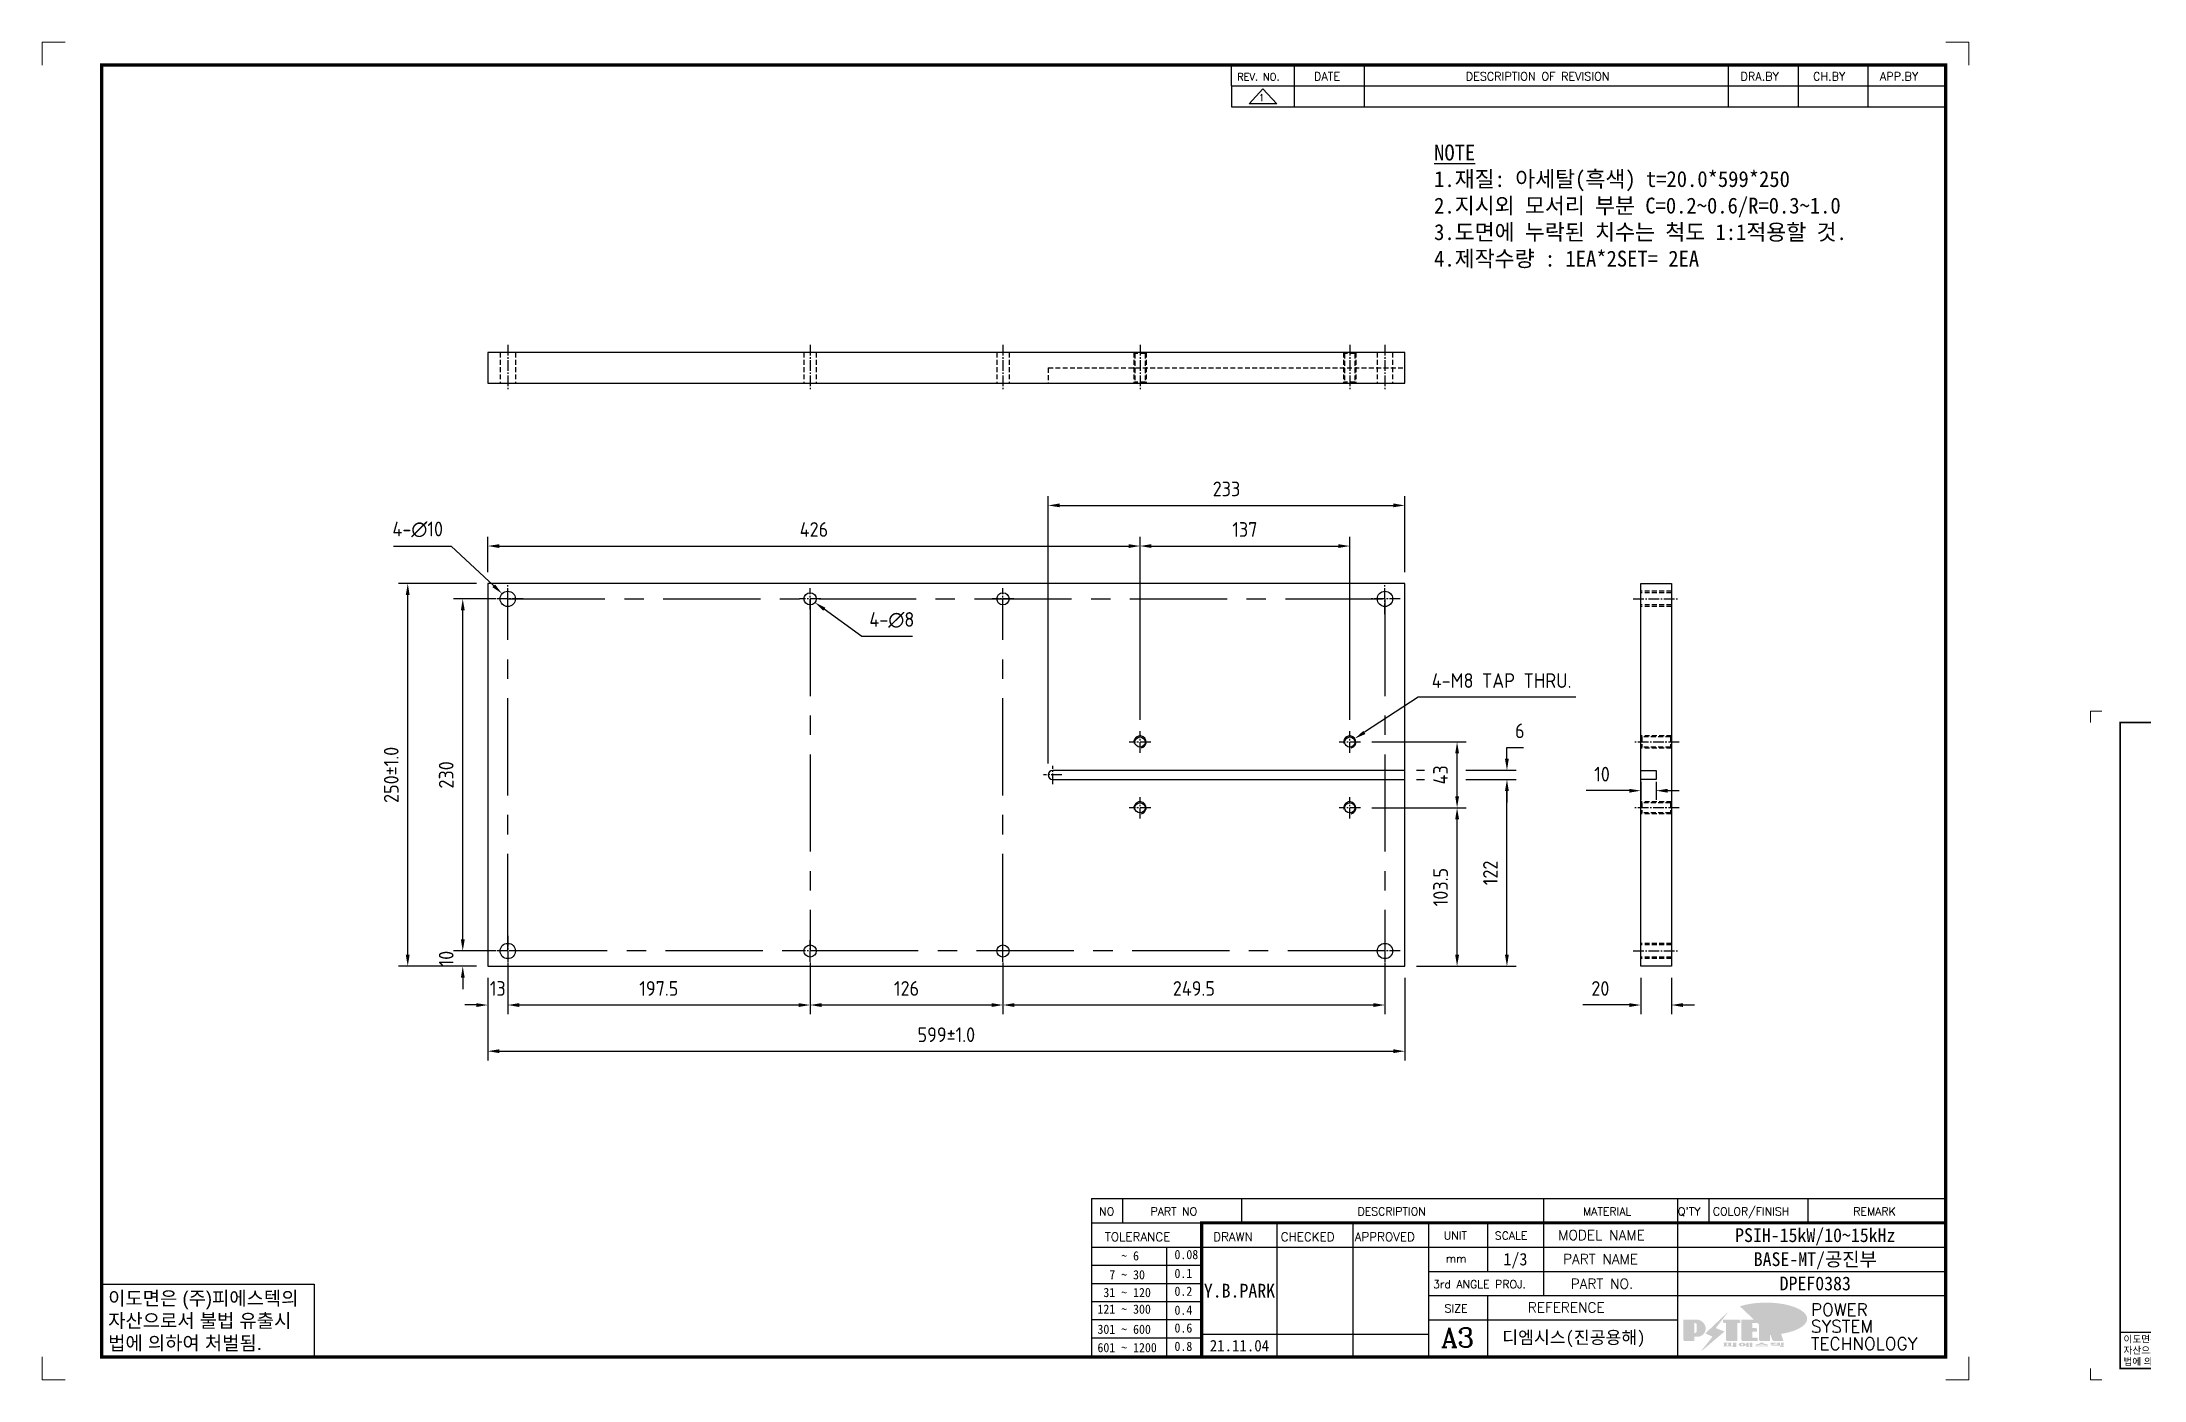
# Model space of a CAD drawing. Header units: millimetres. Extents: x 24815 to 36799, y -9299 to 5469.
# Drawn here: x 25903 to 27276, y -6029 to -5155 of the extents above; entities that cross this region are included whole.
import ezdxf
from ezdxf.enums import TextEntityAlignment as Align

# ---------------------------------------------------------------- set-up
doc = ezdxf.new("R2010")
doc.units = ezdxf.units.MM
for name, pattern in [('CENTER1', [10, 7, -1, 1, -1]), ('CENTERX2', [101.6, 63.5, -12.7, 12.7, -12.7]), ('HIDDEN2', [4.7625, 3.175, -1.5875])]:
    doc.linetypes.add(name, pattern=pattern)
for name, color, linetype in [('______', 7, 'Continuous'), ('FORMAT-1', 7, 'Continuous'), ('line', 3, 'Continuous'), ('THIN', 3, 'Continuous')]:
    doc.layers.add(name, color=color, linetype=linetype)
doc.styles.add('h1', font='')
doc.styles.add('HAN', font='')
doc.styles.add('RC', font='ROMANC.SHX')
doc.styles.add('ROMANT', font='romant')
doc.styles.get("Standard").update_dxf_attribs({"font": 'ISOCP.SHX', "bigfont": 'WHGTXT.SHX'})
doc.styles.get('h1').set_extended_font_data('New Gulim')
doc.styles.get('HAN').set_extended_font_data('GulimChe')
doc.dimstyles.new('PS-3', dxfattribs={"dimscale": 3, "dimtxt": 3.2, "dimasz": 2.5, "dimexe": 2, "dimexo": 2.5, "dimgap": 2, "dimtad": 1, "dimtoh": 1, "dimrnd": 0.05, "dimzin": 12, "dimdsep": 46, "dimtxsty": 'Standard', "dimcen": 0, "dimclrt": 2, "dimazin": 3, "dimtfac": 1, "dimtofl": 0, "dimtmove": 0, "dimatfit": 3, "dimfxl": 0, "dimtolj": 1, "dimtzin": 0, "dimarcsym": 0})

# ---------------------------------------------------------------- blocks, each defined once
blk = doc.blocks.new('t3')
for p, q in [((0, 15.88), (46.25, 15.88)), ((0, 15.88), (0, 0)), ((46.25, 15.88), (46.25, 0)), ((0, 0), (46.25, 0))]:
    blk.add_line(p, q)
at = {"color": 1, "style": 'h1'}
for s, p in [('이도면은 (주)피에스텍의', (1.4, 11.29)), ('자산으로서 불법 유출시', (1.4, 6.41)), ('법에 의하여 처벌됨.', (1.4, 1.52))]:
    blk.add_text(s, height=3, dxfattribs=at).set_placement(p)
blk = doc.blocks.new('new LOGO')
at = {"layer": 'line'}
h = blk.add_hatch(color=250, dxfattribs=at)
h.paths.add_polyline_path([(44.5, 69.4), (46.6, 69.4, -0.129793), (52, 68, 0.221832), (43.6, 71.9), (41.5, 71.9), (41.5, 27.9), (43.6, 27.9, 0.02048), (44.5, 28)], flags=17)
h.paths.add_polyline_path([(44.5, 13.9), (57.3, 13.9, 0.72362), (77.1, 73.9, -0.679777), (54.3, 16.4), (41.5, 16.4), (41.5, -0.1), (3, -0.1), (3, -2.6), (44.5, -2.6)])
h.paths.add_polyline_path([(117.9, 14.2), (71.5, -44.4), (77.1, -39.6), (120.8, 15.6), (92, 28.9), (173.3, 106), (177.5, 111.4), (89.1, 27.6)])
h.paths.add_polyline_path([(162.7, 71.9), (162.7, 69.4), (172.5, 69.4), (172.5, 71.9)], flags=17)
h.paths.add_polyline_path([(217.7, 69.4), (230.5, 69.4), (230.5, 80.4), (227.5, 80.4), (227.5, 71.9), (214.7, 71.9), (214.7, -0.1), (175.5, -0.1), (175.5, -2.6), (217.7, -2.6)])
h.paths.add_polyline_path([(297.8, 46.6), (294.8, 46.6), (294.8, 37.4), (276, 37.4), (276, 10.9), (279, 10.9), (279, 34.9), (297.8, 34.9)])
h.paths.add_polyline_path([(300, 8.4), (297, 8.4), (297, -0.1), (237.5, -0.1), (237.5, -2.6), (300, -2.6)])
h.paths.add_polyline_path([(297.8, 80.4), (294.8, 80.4), (294.8, 71.9), (276, 71.9), (276, 49.1), (279, 49.1), (279, 69.4), (297.8, 69.4)])
h.paths.add_polyline_path([(350.2, 80.4), (347.2, 80.4), (347.2, 61.6), (350.2, 63.5)])
h.paths.add_polyline_path([(350.2, 26.7), (347.2, 35.2), (347.2, -0.1), (308.5, -0.1), (308.5, -2.6), (350.2, -2.6)])
h.paths.add_polyline_path([(402.7, 80.4), (396.5, 80.4), (379.6, 66.8), (400.5, -0.1), (361.8, -0.1), (362.7, -2.6), (403.5, -2.6), (382.6, 64.3)])
blk.add_hatch(color=5, dxfattribs=at).paths.add_polyline_path([(166.3, 35), (131, 49), (180.4, 112.7), (92, 28.9), (120.8, 15.6), (74.4, -43)])
h = blk.add_hatch(color=253, dxfattribs=at)
edge = h.paths.add_edge_path()
edge.add_ellipse((333.9, 86.4), major_axis=(-165.9, 0), ratio=0.39426, start_angle=111.51268, end_angle=334.46902)
edge.add_ellipse((314.1, 81.2), major_axis=(-153.7, 0), ratio=0.40699, start_angle=121.30662, end_angle=327.74369, ccw=False)
edge.add_line((394, 27.8), (394.7, 25.6))
h = blk.add_hatch(color=1, dxfattribs=at)
h.paths.add_polyline_path([(41.5, 16.4), (54.3, 16.4, 1), (54.3, 82.9), (0, 82.9), (0, -0.1), (41.5, -0.1)])
h.paths.add_polyline_path([(41.5, 27.9), (41.5, 71.9), (43.6, 71.9, -0.414214), (54.6, 60.9), (54.6, 38.9, -0.414214), (43.6, 27.9)], flags=16)
h.paths.add_polyline_path([(214.7, 71.9), (227.5, 71.9), (227.5, 82.9), (159.7, 82.9), (159.7, 71.9), (172.5, 71.9), (172.5, -0.1), (214.7, -0.1)])
h.paths.add_polyline_path([(276, 37.4), (294.8, 37.4), (294.8, 49.1), (276, 49.1), (276, 71.9), (294.8, 71.9), (294.8, 82.9), (234.5, 82.9), (234.5, -0.1), (297, -0.1), (297, 10.9), (276, 10.9)])
h.paths.add_polyline_path([(347.2, 35.2), (359.7, -0.1), (400.5, -0.1), (379.6, 66.8), (399.7, 82.9), (380.6, 82.9), (347.2, 61.6), (347.2, 82.9), (305.5, 82.9), (305.5, -0.1), (347.2, -0.1)])
h = blk.add_hatch(color=250, dxfattribs=at)
edge = h.paths.add_edge_path()
edge.add_ellipse((237.8, -17.6), major_axis=(-14.3, 0), ratio=0.526336, start_angle=192.2456, end_angle=269.07481)
edge.add_line((238.1, -10.1), (237.6, -10.1))
edge.add_ellipse((237.8, -17.6), major_axis=(-14.3, 0), ratio=0.526336, start_angle=270.92519, end_angle=449.07481)
edge.add_line((237.6, -25.1), (238.1, -25.1))
edge.add_ellipse((237.8, -17.6), major_axis=(-14.3, 0), ratio=0.526336, start_angle=450.92519, end_angle=527.7544)
edge.add_line((251.7, -19.2), (254.1, -19.2))
edge.add_line((254.1, -19.2), (254.1, -27.1))
edge.add_line((254.1, -27.1), (263.1, -27.1))
edge.add_line((263.1, -27.1), (263.1, -10.1))
edge.add_line((263.1, -10.1), (254.1, -10.1))
edge.add_line((254.1, -10.1), (254.1, -16))
edge.add_line((254.1, -16), (251.7, -16))
h.paths.add_polyline_path([(241, -16.4), (241, -18.7, -1), (234.4, -18.7), (234.4, -16.4, -1)], flags=16)
h.paths.add_polyline_path([(278.2, -10.1), (268.1, -10.1), (268.1, -27.1), (278.2, -27.1)])
h.paths.add_polyline_path([(310.3, -10.1), (310.3, -11.1, -0.157169), (289.3, -17.5), (294, -19.9, 0.128407), (316.3, -15.9, 0.128407), (338.6, -19.9), (343.3, -17.5, -0.157169), (322.2, -11.1), (322.2, -10.1)])
h.paths.add_polyline_path([(342.1, -25.1), (342.1, -22.3), (290.4, -22.3), (290.4, -25.1)])
h.paths.add_polyline_path([(352, -10.1), (352, -16.2, 0.414214), (354, -18.2), (378.7, -18.2), (378.7, -19.6), (390.2, -19.6), (390.2, -10.1), (378.7, -10.1), (378.7, -13.6), (374.7, -13.6), (374.7, -15.1), (378.7, -15.1), (378.7, -16.2), (364.7, -16.2), (364.7, -15.1), (371.2, -15.1), (371.2, -13.6), (364.7, -13.6), (364.7, -12.6), (374.7, -12.6), (374.7, -10.1)])
h.paths.add_polyline_path([(393.8, -10.1), (393.8, -19.6), (405, -19.6), (405, -10.1)])
h.paths.add_polyline_path([(405, -27.1), (405, -20.9), (356.8, -20.9), (356.8, -23), (391.8, -23), (391.8, -27.1)])
h.paths.add_polyline_path([(200.4, -10.1), (200.4, -22.3), (193.2, -22.3), (193.2, -12.6), (196.6, -12.6), (196.6, -10.1), (161, -10.1), (161, -12.6), (164.5, -12.6), (164.5, -22.3), (161, -22.3), (161, -25.1), (200.4, -25.1), (200.4, -27.1), (213.9, -27.1), (213.9, -10.1)])
h.paths.add_polyline_path([(182, -12.6), (175.6, -12.6), (175.6, -22.3), (182, -22.3)], flags=17)
blk = doc.blocks.new('format-3')
at = {"color": 3, "lineweight": 9}
for p, q in [((0, 286.3), (0, 291.3)), ((5, 291.3), (0, 291.3)), ((414.5, 291.3), (419.5, 291.3)), ((419.5, 286.3), (419.5, 291.3)), ((0, 5), (0, 0)), ((419.5, 5), (419.5, 0)), ((5, 0), (0, 0)), ((414.5, 0), (419.5, 0))]:
    blk.add_line(p, q, dxfattribs=at)
at = {"color": 180}
for p, q in [((258.97, 281.75), (258.97, 286.3)), ((272.71, 281.75), (272.71, 286.3)), ((287.94, 281.75), (287.94, 286.3)), ((367.22, 281.75), (367.22, 286.3)), ((382.45, 281.75), (382.45, 286.3)), ((397.61, 281.75), (397.61, 286.3)), ((258.97, 281.75), (414.5, 281.75)), ((228.5, 39.49), (228.5, 5)), ((228.5, 39.49), (414.5, 39.49)), ((235.29, 39.49), (235.29, 34.21)), ((261.24, 34.21), (261.24, 39.49)), ((326.9, 39.49), (326.9, 34.21)), ((356.11, 39.49), (356.11, 34.21)), ((362.93, 39.49), (362.93, 34.21)), ((384.48, 39.49), (384.48, 34.21)), ((228.5, 34.21), (252.48, 34.21)), ((268.96, 5), (268.96, 34.21)), ((285.45, 5), (285.45, 34.21)), ((301.94, 5), (301.94, 34.21)), ((314.72, 34.21), (314.72, 23.65)), ((326.9, 34.21), (326.9, 18.37)), ((356.11, 34.21), (356.11, 5)), ((228.5, 28.93), (252.48, 28.93)), ((244.89, 5.23), (244.89, 28.93)), ((252.48, 28.93), (414.5, 28.93)), ((228.5, 24.98), (252.48, 24.98)), ((301.94, 23.65), (414.5, 23.65)), ((228.5, 21.03), (252.48, 21.03)), ((301.94, 18.37), (414.5, 18.37)), ((314.72, 18.37), (314.72, 5)), ((228.5, 17.08), (252.48, 17.08)), ((228.5, 13.13), (252.48, 13.13)), ((228.5, 9.18), (252.48, 9.18)), ((252.48, 9.95), (301.94, 9.95)), ((301.94, 13.09), (356.11, 13.09))]:
    blk.add_line(p, q, dxfattribs=at)
at = {"const_width": 0.7}
blk.add_lwpolyline([(252.48, 5), (252.48, 34.21), (414.5, 34.21)], dxfattribs=at)
at = {"layer": 'FORMAT-1', "const_width": 0.7}
blk.add_lwpolyline([(13, 5), (13, 286.3), (414.5, 286.3), (414.5, 5)], close=True, dxfattribs=at)
blk.add_blockref('t3', (13, 5))
at = {"xscale": 0.05400000000000027, "yscale": 0.05400000000000027, "zscale": 0.05400000000000027}
blk.add_blockref('new LOGO', (357.35, 8.65), dxfattribs=at)
at = {"color": 2}
for s, height, style, p in [('REV. NO.', 1.56, 'RC', (260.23, 282.95)), ('DATE', 1.788, 'RC', (276.95, 282.94)), ('DESCRIPTION OF REVISION', 1.7875, 'RC', (309.98, 282.94)), ('DRA.BY', 1.788, 'RC', (369.83, 282.94)), ('CH.BY', 1.788, 'RC', (385.59, 282.94)), ('APP.BY', 1.788, 'RC', (400.18, 282.94)), ('NO', 1.742, 'RC', (230.16, 35.83)), ('PART NO', 1.742, 'RC', (241.36, 35.83)), ('DESCRIPTION', 1.7424, 'RC', (286.43, 35.83)), ('MATERIAL', 1.742, 'RC', (335.52, 35.83)), ("Q'TY", 1.742, 'RC', (356.17, 35.83)), ('COLOR/FINISH', 1.7424, 'RC', (363.8, 35.83)), ('REMARK', 1.742, 'RC', (394.37, 35.83)), (' TOLERANCE', 1.9, 'RC', (230.11, 30.22)), ('DRAWN', 1.9, 'RC', (255, 30.22)), ('CHECKED', 1.9, 'RC', (269.71, 30.22)), ('APPROVED', 1.9, 'RC', (285.8, 30.22)), ('UNIT', 1.742, 'RC', (305.19, 30.55)), ('SCALE', 1.742, 'RC', (316.32, 30.55)), ('MODEL NAME', 2.178, 'RC', (330.12, 30.46)), ('    ~ 6', 2, 'HAN', (229.8, 26.03)), ('0.08', 2, 'HAN', (246.57, 26.31)), ('  7 ~ 30', 2, 'HAN', (229.8, 21.91)), ('0.1', 2, 'HAN', (246.57, 22.2)), ('mm', 1.742, 'RC', (305.67, 25.56)), ('PART NAME', 2.178, 'RC', (331.17, 25.24)), (' 31 ~ 120', 2, 'HAN', (229.8, 18.04)), ('0.2', 2, 'HAN', (246.57, 18.32)), ('3rd ANGLE PROJ.', 1.7424, 'RC', (302.87, 19.97)), ('PART NO.', 2.178, 'RC', (332.84, 19.85)), ('121 ~ 300', 2, 'HAN', (229.8, 14.42)), ('0.4', 2, 'HAN', (246.57, 14.2)), ('SIZE', 1.742, 'RC', (305.39, 14.71)), ('REFERENCE', 2.178, 'RC', (323.52, 14.69)), ('301 ~ 600', 2, 'HAN', (229.8, 10.04)), ('0.6', 2, 'HAN', (246.57, 10.32)), ('601 ~ 1200', 2, 'HAN', (229.8, 6.05)), ('0.8', 2, 'HAN', (246.57, 6.33))]:
    blk.add_text(s, height=height, dxfattribs=dict(at, style=style)).set_placement(p)
at = {"style": 'ROMANT'}
for s, p in [('POWER', (385.15, 13.96)), ('TECHNOLOGY', (385.15, 6.56)), ('SYSTEM', (385.15, 10.31))]:
    blk.add_text(s, height=2.7, dxfattribs=at).set_placement(p)
at = {"color": 2, "lineweight": 25, "style": 'RC'}
blk.add_text('A3', height=4.182, dxfattribs=at).set_placement((304.61, 7.14))
at = {"style": 'HAN'}
for tag, height, p in [('MODEL-NAME', 3, (386.1, 31.53)), ('SCALE', 2.7, (320.81, 26.29)), ('PART-NAME', 3, (386.1, 26.29)), ('DRA-BY', 3, (260.72, 19.44)), ('CH-BY', 3, (277.21, 19.44)), ('APP-BY', 3, (293.7, 19.44)), ('PART-NO', 3, (386.1, 21.01)), ('관련업체', 3, (333.52, 9.26)), ('DRA-DATE', 2.5, (260.72, 7.47)), ('CH-DATE', 2.5, (277.21, 7.47)), ('APP-DATE', 2.5, (293.7, 7.47))]:
    blk.add_attdef(tag, text='', height=height, dxfattribs=at).set_placement(p, align=Align.MIDDLE_CENTER)
blk = doc.blocks.new('re3')
at = {"color": 180}
for p, q in [((0, 0), (0, -4.55)), ((0, -4.55), (155.53, -4.55)), ((6.87, -0.64), (3.86, -3.91)), ((9.88, -3.91), (3.86, -3.91)), ((6.87, -0.64), (9.88, -3.91)), ((13.74, -4.55), (13.74, 0)), ((28.97, -4.55), (28.97, 0)), ((108.25, -4.55), (108.25, 0)), ((123.49, -4.55), (123.49, 0)), ((138.64, -4.55), (138.64, 0))]:
    blk.add_line(p, q, dxfattribs=at)
at = {"color": 2, "style": 'RC', "oblique": 15}
blk.add_attdef('REV.NO', text='', height=1.56, dxfattribs=at).set_placement((6.59, -2.56), align=Align.MIDDLE_CENTER)
blk.add_attdef('-1', text='', height=1.56, dxfattribs=at).set_placement((9.37, -1.66), align=Align.MIDDLE_LEFT)
at = {"color": 2, "style": 'HAN'}
for tag, p in [('REV.-DATE', (21.36, -2.28)), ('DRA.BY', (115.87, -2.28)), ('CH.BY', (131.07, -2.28)), ('APP.BY', (147.09, -2.28))]:
    blk.add_attdef(tag, text='', height=2.5, dxfattribs=at).set_placement(p, align=Align.MIDDLE_CENTER)
blk.add_attdef('DESCRIPTION-OF-REVISION', text='', height=2.5, dxfattribs=at).set_placement((31.61, -2.28), align=Align.MIDDLE_LEFT)
blk = doc.blocks.new('*D1504')
at = {"color": 0, "lineweight": -2, "ltscale": 10}
for p, q in [((26193.9, -5766.1), (26193.9, -5789.9)), ((26206.9, -5756.1), (26206.9, -5789.9)), ((26186.4, -5783.9), (26178.9, -5783.9)), ((26214.4, -5783.9), (26221.9, -5783.9))]:
    blk.add_line(p, q, dxfattribs=at)
at = {"color": 0, "ltscale": 10}
for points in [[(26186.4, -5782.7), (26186.4, -5785.2), (26193.9, -5783.9)], [(26214.4, -5782.7), (26214.4, -5785.2), (26206.9, -5783.9)]]:
    blk.add_solid(points, dxfattribs=at)
at = {"layer": 'Defpoints', "color": 0, "ltscale": 10}
for p in [(26206.9, -5748.6), (26193.9, -5758.6), (26206.9, -5783.9)]:
    blk.add_point(p, dxfattribs=at)
at = {"color": 2, "ltscale": 10, "insert": (26200.4, -5773.1), "char_height": 9.6, "attachment_point": 5}
blk.add_mtext('\\A1;13', dxfattribs=at)
blk = doc.blocks.new('*D1505')
at = {"color": 0, "lineweight": -2, "ltscale": 10}
for p, q in [((26206.9, -5756.1), (26206.9, -5789.9)), ((26404.4, -5756.1), (26404.4, -5789.9)), ((26214.4, -5783.9), (26396.9, -5783.9))]:
    blk.add_line(p, q, dxfattribs=at)
at = {"color": 0, "ltscale": 10}
for points in [[(26214.4, -5782.7), (26214.4, -5785.2), (26206.9, -5783.9)], [(26396.9, -5782.7), (26396.9, -5785.2), (26404.4, -5783.9)]]:
    blk.add_solid(points, dxfattribs=at)
at = {"layer": 'Defpoints', "color": 0, "ltscale": 10}
for p in [(26206.9, -5748.6), (26404.4, -5748.6), (26404.4, -5783.9)]:
    blk.add_point(p, dxfattribs=at)
at = {"color": 2, "ltscale": 10, "insert": (26305.6, -5773.1), "char_height": 9.6, "attachment_point": 5}
blk.add_mtext('\\A1;197.5', dxfattribs=at)
blk = doc.blocks.new('*D1506')
at = {"color": 0, "lineweight": -2, "ltscale": 10}
for p, q in [((26404.4, -5756.1), (26404.4, -5789.9)), ((26530.4, -5756.1), (26530.4, -5789.9)), ((26411.9, -5783.9), (26522.9, -5783.9))]:
    blk.add_line(p, q, dxfattribs=at)
at = {"color": 0, "ltscale": 10}
for points in [[(26411.9, -5782.7), (26411.9, -5785.2), (26404.4, -5783.9)], [(26522.9, -5782.7), (26522.9, -5785.2), (26530.4, -5783.9)]]:
    blk.add_solid(points, dxfattribs=at)
at = {"layer": 'Defpoints', "color": 0, "ltscale": 10}
for p in [(26404.4, -5748.6), (26530.4, -5748.6), (26530.4, -5783.9)]:
    blk.add_point(p, dxfattribs=at)
at = {"color": 2, "ltscale": 10, "insert": (26467.4, -5773.1), "char_height": 9.6, "attachment_point": 5}
blk.add_mtext('\\A1;126', dxfattribs=at)
blk = doc.blocks.new('*D1511')
at = {"color": 0, "lineweight": -2}
for p, q in [((26186.4, -5508.6), (26135.6, -5508.6)), ((26141.6, -5751.1), (26141.6, -5516.1)), ((26186.4, -5758.6), (26135.6, -5758.6))]:
    blk.add_line(p, q, dxfattribs=at)
at = {"color": 0}
for points in [[(26140.3, -5516.1), (26142.8, -5516.1), (26141.6, -5508.6)], [(26140.3, -5751.1), (26142.8, -5751.1), (26141.6, -5758.6)]]:
    blk.add_solid(points, dxfattribs=at)
at = {"layer": 'Defpoints', "color": 0}
for p in [(26141.6, -5508.6), (26193.9, -5508.6), (26193.9, -5758.6)]:
    blk.add_point(p, dxfattribs=at)
at = {"color": 2, "insert": (26130.8, -5633.6), "char_height": 9.6, "attachment_point": 5, "rotation": 90}
blk.add_mtext('\\A1;250±1.0', dxfattribs=at)
blk = doc.blocks.new('*D1512')
at = {"color": 0, "lineweight": -2}
for p, q in [((26193.9, -5766.1), (26193.9, -5820.1)), ((26792.9, -5766.1), (26792.9, -5820.1)), ((26201.4, -5814.1), (26785.4, -5814.1))]:
    blk.add_line(p, q, dxfattribs=at)
at = {"color": 0}
for points in [[(26201.4, -5812.8), (26201.4, -5815.3), (26193.9, -5814.1)], [(26785.4, -5812.8), (26785.4, -5815.3), (26792.9, -5814.1)]]:
    blk.add_solid(points, dxfattribs=at)
at = {"layer": 'Defpoints', "color": 0}
for p in [(26193.9, -5758.6), (26792.9, -5758.6), (26792.9, -5814.1)]:
    blk.add_point(p, dxfattribs=at)
at = {"color": 2, "insert": (26493.4, -5803.3), "char_height": 9.6, "attachment_point": 5}
blk.add_mtext('\\A1;599±1.0', dxfattribs=at)
blk = doc.blocks.new('*D1513')
at = {"layer": '______', "color": 0, "lineweight": -2, "ltscale": 10}
for p, q in [((26530.4, -5756.1), (26530.4, -5789.9)), ((26779.9, -5756.1), (26779.9, -5789.9)), ((26537.9, -5783.9), (26772.4, -5783.9))]:
    blk.add_line(p, q, dxfattribs=at)
at = {"layer": '______', "color": 0, "ltscale": 10}
for points in [[(26537.9, -5782.7), (26537.9, -5785.2), (26530.4, -5783.9)], [(26772.4, -5782.7), (26772.4, -5785.2), (26779.9, -5783.9)]]:
    blk.add_solid(points, dxfattribs=at)
at = {"layer": 'Defpoints', "color": 0, "ltscale": 10}
for p in [(26530.4, -5748.6), (26779.9, -5748.6), (26779.9, -5783.9)]:
    blk.add_point(p, dxfattribs=at)
at = {"layer": '______', "color": 2, "ltscale": 10, "insert": (26655.1, -5773.1), "char_height": 9.6, "attachment_point": 5}
blk.add_mtext('\\A1;249.5', dxfattribs=at)
blk = doc.blocks.new('*D1515')
at = {"color": 0, "lineweight": -2}
for p, q in [((26177.5, -5741.1), (26177.5, -5733.6)), ((26199.4, -5748.6), (26171.5, -5748.6)), ((26186.4, -5758.6), (26171.5, -5758.6)), ((26177.5, -5766.1), (26177.5, -5773.6))]:
    blk.add_line(p, q, dxfattribs=at)
at = {"color": 0}
for points in [[(26176.3, -5741.1), (26178.8, -5741.1), (26177.5, -5748.6)], [(26176.3, -5766.1), (26178.8, -5766.1), (26177.5, -5758.6)]]:
    blk.add_solid(points, dxfattribs=at)
at = {"layer": 'Defpoints', "color": 0}
for p in [(26177.5, -5748.6), (26206.9, -5748.6), (26193.9, -5758.6)]:
    blk.add_point(p, dxfattribs=at)
at = {"color": 2, "insert": (26166.7, -5753.6), "char_height": 9.6, "attachment_point": 5, "rotation": 90}
blk.add_mtext('\\A1;10', dxfattribs=at)
blk = doc.blocks.new('*D1516')
at = {"color": 0, "lineweight": -2}
for p, q in [((26199.4, -5518.6), (26171.5, -5518.6)), ((26177.5, -5741.1), (26177.5, -5526.1)), ((26199.4, -5748.6), (26171.5, -5748.6))]:
    blk.add_line(p, q, dxfattribs=at)
at = {"color": 0}
for points in [[(26176.3, -5526.1), (26178.8, -5526.1), (26177.5, -5518.6)], [(26176.3, -5741.1), (26178.8, -5741.1), (26177.5, -5748.6)]]:
    blk.add_solid(points, dxfattribs=at)
at = {"layer": 'Defpoints', "color": 0}
for p in [(26177.5, -5518.6), (26206.9, -5518.6), (26206.9, -5748.6)]:
    blk.add_point(p, dxfattribs=at)
at = {"color": 2, "insert": (26166.7, -5633.6), "char_height": 9.6, "attachment_point": 5, "rotation": 90}
blk.add_mtext('\\A1;230', dxfattribs=at)
blk = doc.blocks.new('*D1517')
at = {"color": 0, "lineweight": -2}
for p, q in [((26193.9, -5501.1), (26193.9, -5478.1)), ((26619.9, -5597.6), (26619.9, -5478.1)), ((26201.4, -5484.1), (26612.4, -5484.1))]:
    blk.add_line(p, q, dxfattribs=at)
at = {"color": 0}
for points in [[(26201.4, -5482.9), (26201.4, -5485.4), (26193.9, -5484.1)], [(26612.4, -5482.9), (26612.4, -5485.4), (26619.9, -5484.1)]]:
    blk.add_solid(points, dxfattribs=at)
at = {"layer": 'Defpoints', "color": 0}
for p in [(26619.9, -5484.1), (26193.9, -5508.6), (26619.9, -5605.1)]:
    blk.add_point(p, dxfattribs=at)
at = {"color": 2, "insert": (26406.9, -5473.3), "char_height": 9.6, "attachment_point": 5}
blk.add_mtext('\\A1;426', dxfattribs=at)
blk = doc.blocks.new('*D1518')
at = {"color": 0, "lineweight": -2}
for p, q in [((26619.9, -5597.6), (26619.9, -5478.1)), ((26756.9, -5597.6), (26756.9, -5478.1)), ((26627.4, -5484.1), (26749.4, -5484.1))]:
    blk.add_line(p, q, dxfattribs=at)
at = {"color": 0}
for points in [[(26627.4, -5482.9), (26627.4, -5485.4), (26619.9, -5484.1)], [(26749.4, -5482.9), (26749.4, -5485.4), (26756.9, -5484.1)]]:
    blk.add_solid(points, dxfattribs=at)
at = {"layer": 'Defpoints', "color": 0}
for p in [(26756.9, -5484.1), (26619.9, -5605.1), (26756.9, -5605.1)]:
    blk.add_point(p, dxfattribs=at)
at = {"color": 2, "insert": (26688.4, -5473.3), "char_height": 9.6, "attachment_point": 5}
blk.add_mtext('\\A1;137', dxfattribs=at)
blk = doc.blocks.new('*D1520')
at = {"color": 0, "lineweight": -2}
for p, q in [((26771.4, -5655.1), (26833, -5655.1)), ((26827, -5751.1), (26827, -5662.6)), ((26800.4, -5758.6), (26833, -5758.6))]:
    blk.add_line(p, q, dxfattribs=at)
at = {"color": 0}
for points in [[(26825.8, -5662.6), (26828.3, -5662.6), (26827, -5655.1)], [(26825.8, -5751.1), (26828.3, -5751.1), (26827, -5758.6)]]:
    blk.add_solid(points, dxfattribs=at)
at = {"layer": 'Defpoints', "color": 0}
for p in [(26763.9, -5655.1), (26827, -5655.1), (26792.9, -5758.6)]:
    blk.add_point(p, dxfattribs=at)
at = {"color": 2, "insert": (26816.2, -5706.9), "char_height": 9.6, "attachment_point": 5, "rotation": 90}
blk.add_mtext('\\A1;103.5', dxfattribs=at)
blk = doc.blocks.new('*D1521')
at = {"color": 0, "lineweight": -2}
for p, q in [((26771.4, -5612.1), (26833, -5612.1)), ((26827, -5647.6), (26827, -5619.6)), ((26771.4, -5655.1), (26833, -5655.1))]:
    blk.add_line(p, q, dxfattribs=at)
at = {"color": 0}
for points in [[(26825.8, -5619.6), (26828.3, -5619.6), (26827, -5612.1)], [(26825.8, -5647.6), (26828.3, -5647.6), (26827, -5655.1)]]:
    blk.add_solid(points, dxfattribs=at)
at = {"layer": 'Defpoints', "color": 0}
for p in [(26763.9, -5612.1), (26827, -5612.1), (26763.9, -5655.1)]:
    blk.add_point(p, dxfattribs=at)
at = {"color": 2, "insert": (26816.2, -5633.6), "char_height": 9.6, "attachment_point": 5, "rotation": 90}
blk.add_mtext('\\A1;43', dxfattribs=at)
blk = doc.blocks.new('*D1522')
at = {"color": 0, "lineweight": -2}
for p, q in [((26800.4, -5636.6), (26805.8, -5636.6)), ((26832.7, -5636.6), (26865.6, -5636.6)), ((26859.6, -5751.1), (26859.6, -5644.1)), ((26800.4, -5758.6), (26865.6, -5758.6))]:
    blk.add_line(p, q, dxfattribs=at)
at = {"color": 0}
for points in [[(26858.3, -5644.1), (26860.8, -5644.1), (26859.6, -5636.6)], [(26858.3, -5751.1), (26860.8, -5751.1), (26859.6, -5758.6)]]:
    blk.add_solid(points, dxfattribs=at)
at = {"layer": 'Defpoints', "color": 0}
for p in [(26792.9, -5636.6), (26859.6, -5636.6), (26792.9, -5758.6)]:
    blk.add_point(p, dxfattribs=at)
at = {"color": 2, "insert": (26848.8, -5697.6), "char_height": 9.6, "attachment_point": 5, "rotation": 90}
blk.add_mtext('\\A1;122', dxfattribs=at)
blk = doc.blocks.new('*D1523')
at = {"color": 0, "lineweight": -2}
for p, q in [((26859.6, -5623.1), (26859.6, -5615.6)), ((26859.6, -5615.6), (26870.5, -5615.6)), ((26800.4, -5630.6), (26805.8, -5630.6)), ((26800.4, -5636.6), (26805.8, -5636.6)), ((26832.7, -5630.6), (26865.6, -5630.6)), ((26832.7, -5636.6), (26865.6, -5636.6)), ((26859.6, -5644.1), (26859.6, -5651.6))]:
    blk.add_line(p, q, dxfattribs=at)
at = {"color": 0}
for points in [[(26858.3, -5623.1), (26860.8, -5623.1), (26859.6, -5630.6)], [(26858.3, -5644.1), (26860.8, -5644.1), (26859.6, -5636.6)]]:
    blk.add_solid(points, dxfattribs=at)
at = {"layer": 'Defpoints', "color": 0}
for p in [(26792.9, -5630.6), (26792.9, -5636.6), (26859.6, -5630.6)]:
    blk.add_point(p, dxfattribs=at)
at = {"color": 2, "insert": (26868, -5604.8), "char_height": 9.6, "attachment_point": 5}
blk.add_mtext('\\A1;6', dxfattribs=at)
blk = doc.blocks.new('*D1524')
at = {"color": 0, "lineweight": -2}
for p, q in [((26559.9, -5626.1), (26559.9, -5451.6)), ((26567.4, -5457.6), (26785.4, -5457.6)), ((26792.9, -5501.1), (26792.9, -5451.6))]:
    blk.add_line(p, q, dxfattribs=at)
at = {"color": 0}
for points in [[(26567.4, -5456.3), (26567.4, -5458.8), (26559.9, -5457.6)], [(26785.4, -5456.3), (26785.4, -5458.8), (26792.9, -5457.6)]]:
    blk.add_solid(points, dxfattribs=at)
at = {"layer": 'Defpoints', "color": 0}
for p in [(26792.9, -5457.6), (26792.9, -5508.6), (26559.9, -5633.6)]:
    blk.add_point(p, dxfattribs=at)
at = {"color": 2, "insert": (26676.4, -5446.8), "char_height": 9.6, "attachment_point": 5}
blk.add_mtext('\\A1;233', dxfattribs=at)
blk = doc.blocks.new('*D1525')
at = {"color": 0, "lineweight": -2}
for p, q in [((26947, -5638.1), (26947, -5649.9)), ((26957, -5638.1), (26957, -5649.9)), ((26939.5, -5643.9), (26911.4, -5643.9)), ((26964.5, -5643.9), (26972, -5643.9))]:
    blk.add_line(p, q, dxfattribs=at)
at = {"color": 0}
for points in [[(26939.5, -5642.7), (26939.5, -5645.2), (26947, -5643.9)], [(26964.5, -5642.7), (26964.5, -5645.2), (26957, -5643.9)]]:
    blk.add_solid(points, dxfattribs=at)
at = {"layer": 'Defpoints', "color": 0}
for p in [(26947, -5630.6), (26957, -5630.6), (26957, -5643.9)]:
    blk.add_point(p, dxfattribs=at)
at = {"color": 2, "insert": (26921.7, -5633.1), "char_height": 9.6, "attachment_point": 5}
blk.add_mtext('\\A1;10', dxfattribs=at)
blk = doc.blocks.new('*D1526')
at = {"color": 0, "lineweight": -2}
for p, q in [((26947, -5766.1), (26947, -5789.9)), ((26967, -5766.1), (26967, -5789.9)), ((26939.5, -5783.9), (26909.2, -5783.9)), ((26974.5, -5783.9), (26982, -5783.9))]:
    blk.add_line(p, q, dxfattribs=at)
at = {"color": 0}
for points in [[(26939.5, -5782.7), (26939.5, -5785.2), (26947, -5783.9)], [(26974.5, -5782.7), (26974.5, -5785.2), (26967, -5783.9)]]:
    blk.add_solid(points, dxfattribs=at)
at = {"layer": 'Defpoints', "color": 0}
for p in [(26947, -5758.6), (26967, -5758.6), (26947, -5783.9)]:
    blk.add_point(p, dxfattribs=at)
at = {"color": 2, "insert": (26920.6, -5773.1), "char_height": 9.6, "attachment_point": 5}
blk.add_mtext('\\A1;20', dxfattribs=at)
blk = doc.blocks.new('*D1527')
at = {"color": 0, "lineweight": -2}
for p, q in [((26132.3, -5484.1), (26169.9, -5484.1)), ((26169.9, -5484.1), (26197.8, -5510.1))]:
    blk.add_line(p, q, dxfattribs=at)
at = {"color": 0}
blk.add_solid([(26198.6, -5509.2), (26196.9, -5511), (26203.2, -5515.2)], dxfattribs=at)
at = {"layer": 'Defpoints', "color": 0}
for p in [(26203.2, -5515.2), (26210.6, -5522)]:
    blk.add_point(p, dxfattribs=at)
at = {"color": 2, "insert": (26148.1, -5473.3), "char_height": 9.6, "attachment_point": 5}
blk.add_mtext('\\A1;4-∅10', dxfattribs=at)
blk = doc.blocks.new('*D1528')
at = {"color": 0, "lineweight": -2}
for p, q in [((26438.3, -5543.2), (26413.7, -5525.4)), ((26471.2, -5543.2), (26438.3, -5543.2))]:
    blk.add_line(p, q, dxfattribs=at)
at = {"color": 0}
blk.add_solid([(26414.4, -5524.4), (26413, -5526.4), (26407.6, -5521)], dxfattribs=at)
at = {"layer": 'Defpoints', "color": 0}
for p in [(26401.2, -5516.3), (26407.6, -5521)]:
    blk.add_point(p, dxfattribs=at)
at = {"color": 2, "insert": (26457.8, -5532.4), "char_height": 9.6, "attachment_point": 5}
blk.add_mtext('\\A1;4-∅8', dxfattribs=at)
blk = doc.blocks.new('*D1529')
at = {"color": 0, "lineweight": -2}
for p, q in [((26801.6, -5582.8), (26766.5, -5605.8)), ((26904.5, -5582.8), (26801.6, -5582.8))]:
    blk.add_line(p, q, dxfattribs=at)
at = {"color": 0}
blk.add_solid([(26765.8, -5604.8), (26767.2, -5606.9), (26760.2, -5609.9)], dxfattribs=at)
at = {"layer": 'Defpoints', "color": 0}
for p in [(26753.6, -5614.3), (26760.2, -5609.9)]:
    blk.add_point(p, dxfattribs=at)
at = {"color": 2, "insert": (26856.1, -5572), "char_height": 9.6, "attachment_point": 5}
blk.add_mtext('\\A1;4-M8 TAP THRU.', dxfattribs=at)

msp = doc.modelspace()

# ---------------------------------------------------------------- linework, layer by layer
at = {"color": 1, "linetype": 'CENTER1'}
for p, q in [((26206.897, -5352.741), (26206.897, -5382.741)), ((26404.397, -5352.741), (26404.397, -5382.741)), ((26530.397, -5352.741), (26530.397, -5382.741)), ((26619.897, -5352.741), (26619.897, -5382.741)), ((26756.897, -5352.741), (26756.897, -5382.741)), ((26779.897, -5352.741), (26779.897, -5381.741)), ((26216.897, -5518.628), (26196.897, -5518.628)), ((26206.897, -5528.628), (26206.897, -5508.628)), ((26411.397, -5518.628), (26397.397, -5518.628)), ((26404.397, -5525.628), (26404.397, -5511.628)), ((26537.397, -5518.628), (26523.397, -5518.628)), ((26530.397, -5525.628), (26530.397, -5511.628)), ((26789.897, -5518.628), (26769.897, -5518.628)), ((26779.897, -5528.628), (26779.897, -5508.628)), ((26942.034, -5518.628), (26972.034, -5518.628)), ((26626.897, -5612.128), (26612.897, -5612.128)), ((26619.897, -5619.128), (26619.897, -5605.128)), ((26763.897, -5612.128), (26749.897, -5612.128)), ((26756.897, -5619.128), (26756.897, -5605.128)), ((26972.034, -5612.128), (26942.034, -5612.128)), ((26562.897, -5639.628), (26562.897, -5627.628)), ((26568.897, -5633.628), (26556.897, -5633.628)), ((26626.897, -5655.128), (26612.897, -5655.128)), ((26619.897, -5662.128), (26619.897, -5648.128)), ((26763.897, -5655.128), (26749.897, -5655.128)), ((26756.897, -5662.128), (26756.897, -5648.128)), ((26972.034, -5655.128), (26942.034, -5655.128)), ((26206.897, -5738.628), (26206.897, -5758.628)), ((26779.897, -5738.628), (26779.897, -5758.628)), ((26216.897, -5748.628), (26196.897, -5748.628)), ((26411.397, -5748.628), (26397.397, -5748.628)), ((26404.397, -5755.628), (26404.397, -5741.628)), ((26537.397, -5748.628), (26523.397, -5748.628)), ((26530.397, -5755.628), (26530.397, -5741.628)), ((26789.897, -5748.628), (26769.897, -5748.628)), ((26942.034, -5748.628), (26972.034, -5748.628))]:
    msp.add_line(p, q, dxfattribs=at)
at = {"color": 2, "linetype": 'HIDDEN2'}
for p, q in [((26201.897, -5357.741), (26201.897, -5377.741)), ((26211.897, -5357.741), (26211.897, -5377.741)), ((26400.397, -5357.741), (26400.397, -5377.741)), ((26408.397, -5357.741), (26408.397, -5377.741)), ((26526.397, -5357.741), (26526.397, -5377.741)), ((26534.397, -5357.741), (26534.397, -5377.741)), ((26559.897, -5367.741), (26792.897, -5367.741)), ((26559.897, -5367.741), (26559.897, -5377.741)), ((26615.897, -5357.741), (26615.897, -5377.741)), ((26616.574, -5358.417), (26616.574, -5377.064)), ((26623.221, -5358.417), (26623.221, -5377.064)), ((26623.897, -5357.741), (26623.897, -5377.741)), ((26752.897, -5357.741), (26752.897, -5377.741)), ((26753.574, -5358.417), (26753.574, -5377.064)), ((26760.221, -5358.417), (26760.221, -5377.064)), ((26760.897, -5357.741), (26760.897, -5377.741)), ((26774.897, -5357.741), (26774.897, -5377.741)), ((26784.897, -5357.741), (26784.897, -5377.741)), ((26967.034, -5513.628), (26947.034, -5513.628)), ((26967.034, -5514.628), (26947.034, -5514.628)), ((26967.034, -5522.628), (26947.034, -5522.628)), ((26967.034, -5523.628), (26947.034, -5523.628)), ((26967.034, -5608.128), (26947.034, -5608.128)), ((26966.357, -5608.805), (26947.711, -5608.805)), ((26966.357, -5615.452), (26947.711, -5615.452)), ((26967.034, -5616.128), (26947.034, -5616.128)), ((26967.034, -5651.128), (26947.034, -5651.128)), ((26966.357, -5651.805), (26947.711, -5651.805)), ((26967.034, -5659.128), (26947.034, -5659.128)), ((26966.357, -5658.452), (26947.711, -5658.452)), ((26967.034, -5743.628), (26947.034, -5743.628)), ((26967.034, -5744.628), (26947.034, -5744.628)), ((26967.034, -5752.628), (26947.034, -5752.628)), ((26967.034, -5753.628), (26947.034, -5753.628))]:
    msp.add_line(p, q, dxfattribs=at)
at = {"color": 1, "linetype": 'CENTERX2'}
for p, q in [((26404.397, -5518.628), (26404.397, -5748.628)), ((26530.397, -5748.628), (26530.397, -5518.628))]:
    msp.add_line(p, q, dxfattribs=at)
at = {"color": 251}
for points in [[(26792.897, -5377.741), (26792.897, -5357.741), (26193.897, -5357.741), (26193.897, -5377.741)], [(26792.897, -5508.628), (26193.897, -5508.628), (26193.897, -5758.628), (26792.897, -5758.628)], [(26947.034, -5508.628), (26967.034, -5508.628), (26967.034, -5758.628), (26947.034, -5758.628)]]:
    msp.add_lwpolyline(points, close=True, dxfattribs=at)
at = {"color": 2, "linetype": 'HIDDEN2'}
for points in [[(26623.897, -5357.741), (26623.221, -5358.417), (26616.574, -5358.417), (26615.897, -5357.741)], [(26760.897, -5357.741), (26760.221, -5358.417), (26753.574, -5358.417), (26752.897, -5357.741)], [(26623.897, -5377.741), (26623.221, -5377.064), (26616.574, -5377.064), (26615.897, -5377.741)], [(26760.897, -5377.741), (26760.221, -5377.064), (26753.574, -5377.064), (26752.897, -5377.741)], [(26947.034, -5608.128), (26947.711, -5608.805), (26947.711, -5615.452), (26947.034, -5616.128)], [(26967.034, -5608.128), (26966.357, -5608.805), (26966.357, -5615.452), (26967.034, -5616.128)], [(26947.034, -5651.128), (26947.711, -5651.805), (26947.711, -5658.452), (26947.034, -5659.128)], [(26967.034, -5651.128), (26966.357, -5651.805), (26966.357, -5658.452), (26967.034, -5659.128)]]:
    msp.add_lwpolyline(points, dxfattribs=at)
at = {"color": 1, "linetype": 'CENTERX2'}
msp.add_lwpolyline([(26206.897, -5518.628), (26779.897, -5518.628), (26779.897, -5748.628), (26206.897, -5748.628)], close=True, dxfattribs=at)
at = {"color": 251}
msp.add_lwpolyline([(26792.897, -5630.628), (26562.897, -5630.628, 1), (26562.897, -5636.628), (26792.897, -5636.628)], format="xyb", dxfattribs=at)
msp.add_lwpolyline([(26947.034, -5630.628), (26957.034, -5630.628), (26957.034, -5636.628), (26947.034, -5636.628)], dxfattribs=at)
for centre, radius in [((26206.897, -5518.628), 5), ((26404.397, -5518.628), 4), ((26530.397, -5518.628), 4), ((26779.897, -5518.628), 5), ((26206.897, -5748.628), 5), ((26404.397, -5748.628), 4), ((26530.397, -5748.628), 4), ((26779.897, -5748.628), 5)]:
    msp.add_circle(centre, radius, dxfattribs=at)
for centre in [(26619.897, -5612.128), (26756.897, -5612.128), (26619.897, -5655.128), (26756.897, -5655.128)]:
    msp.add_circle(centre, 3.323)
at = {"layer": 'THIN'}
for centre in [(26619.897, -5612.128), (26756.897, -5612.128), (26619.897, -5655.128), (26756.897, -5655.128)]:
    msp.add_arc(centre, 4, 285, 195, dxfattribs=at)

# ---------------------------------------------------------------- block references
ref = msp.add_blockref('format-3', (25902.7, -6028.816), dxfattribs=dict(xscale=3, yscale=3, zscale=3))
ref.add_attrib('DRA-DATE', '21.11.04', dxfattribs={"height": 7.5, "style": 'HAN'}).set_placement((26684.861, -6006.391), align=Align.MIDDLE_CENTER)
ref.add_attrib('DRA-BY', 'Y.B.PARK', dxfattribs={"height": 9, "style": 'HAN'}).set_placement((26684.861, -5970.489), align=Align.MIDDLE_CENTER)
ref.add_attrib('MODEL-NAME', 'PSIH-15kW/10~15kHz', dxfattribs={"lineweight": 35, "height": 9, "style": 'HAN'}).set_placement((27060.987, -5934.24), align=Align.MIDDLE_CENTER)
ref.add_attrib('PART-NAME', 'BASE-MT/공진부', dxfattribs={"lineweight": 35, "height": 9, "style": 'HAN'}).set_placement((27060.987, -5949.933), align=Align.MIDDLE_CENTER)
ref.add_attrib('PART-NO', 'DPEF0383', dxfattribs={"lineweight": 35, "height": 9, "style": 'HAN'}).set_placement((27060.987, -5965.773), align=Align.MIDDLE_CENTER)
ref.add_attrib('SCALE', '1/3', dxfattribs={"height": 8.1, "style": 'HAN'}).set_placement((26865.125, -5949.933), align=Align.MIDDLE_CENTER)
ref.add_attrib('관련업체', '디엠시스(진공용해)', dxfattribs={"height": 8.25, "style": 'HAN'}).set_placement((26903.27, -6001.028), align=Align.MIDDLE_CENTER)
ref = msp.add_blockref('re3', (26679.598, -5183.566), dxfattribs=dict(xscale=3, yscale=3, zscale=3))
ref.add_attrib('REV.NO', '1', dxfattribs={"color": 2, "height": 4.68, "style": 'RC'}).set_placement((26699.363, -5191.238), align=Align.MIDDLE_CENTER)
at = {"xscale": 1.5, "yscale": 1.5, "zscale": 1.5}
msp.add_blockref('format-3', (27240.718, -6028.816), dxfattribs=at).add_auto_attribs({'DRA-DATE': '12.03.21', 'DRA-BY': 'J.W.OH', 'MODEL-NAME': 'PSIH-15kW/10~15kHz', 'PART-NAME': 'BRACKET-M/T', 'PART-NO': 'DPEF0331', 'SCALE': '1/1.5', '관련업체': '디엠시스(진공용해)'})

# ---------------------------------------------------------------- texts
at = {"color": 2, "insert": (26812.019, -5221.877), "char_height": 10.395, "width": 418.48398, "attachment_point": 1, "style": 'HAN'}
msp.add_mtext('{\\LNOTE\\P}1.재질: 아세탈(흑색) t=20.0*599*250\\P2.지시외 모서리 부분 C=0.2~0.6/R=0.3~1.0\\P3.도면에 누락된 치수는 척도 1:1적용할 것.\\P{\\C1;4.제작수량 : 1EA*2SET= 2EA}', dxfattribs=at)

# ---------------------------------------------------------------- dimensions: what is measured, and where the dimension line sits
for base, p1, p2, picture, middle in [((26792.897, -5457.56), (26559.897, -5633.628), (26792.897, -5508.628), '*D1524', (26676.397, -5446.759)), ((26619.897, -5484.126), (26193.897, -5508.628), (26619.897, -5605.128), '*D1517', (26406.897, -5473.325)), ((26756.897, -5484.126), (26619.897, -5605.128), (26756.897, -5605.128), '*D1518', (26688.397, -5473.326)), ((26947.034, -5783.908), (26967.034, -5758.628), (26947.034, -5758.628), '*D1526', (26920.628, -5773.107))]:
    dim = msp.add_linear_dim(base=base, p1=p1, p2=p2, dimstyle='PS-3')
    dim.commit()
    dim.dimension.update_dxf_attribs({"geometry": picture, "text_midpoint": middle})
for p1, p2, text, picture, middle in [((26210.552, -5522.041), (26203.243, -5515.216), '4-<>', '*D1527', (26148.101, -5484.126)), ((26401.156, -5516.285), (26407.639, -5520.972), '4-<>', '*D1528', (26457.779, -5543.17)), ((26753.551, -5614.32), (26760.244, -5609.937), '4-M8 TAP THRU.', '*D1529', (26856.061, -5582.841))]:
    dim = msp.add_diameter_dim_2p(p1=p1, p2=p2, text=text, dimstyle='PS-3')
    dim.commit()
    dim.dimension.update_dxf_attribs({"geometry": picture, "text_midpoint": middle, "dimtype": 163})
for base, p1, p2, override, picture, middle in [((26141.589, -5508.628), (26193.897, -5758.628), (26193.897, -5508.628), {"dimtol": 1, "dimtp": 1, "dimtm": 1, "dimtdec": 1}, '*D1511', (26130.788, -5633.628)), ((26177.502, -5518.628), (26206.897, -5748.628), (26206.897, -5518.628), {"dimtmove": 1}, '*D1516', (26166.701, -5633.628))]:
    dim = msp.add_linear_dim(base=base, p1=p1, p2=p2, angle=90, dimstyle='PS-3', override=override)
    dim.commit()
    dim.dimension.update_dxf_attribs({"geometry": picture, "text_midpoint": middle})
for base, p1, p2, picture, middle in [((26859.58, -5630.628), (26792.897, -5636.628), (26792.897, -5630.628), '*D1523', (26868.026, -5604.828)), ((26827.041, -5612.128), (26763.897, -5655.128), (26763.897, -5612.128), '*D1521', (26816.241, -5633.628)), ((26859.58, -5636.628), (26792.897, -5758.628), (26792.897, -5636.628), '*D1522', (26848.779, -5697.628)), ((26827.041, -5655.128), (26792.897, -5758.628), (26763.897, -5655.128), '*D1520', (26816.241, -5706.878))]:
    dim = msp.add_linear_dim(base=base, p1=p1, p2=p2, angle=90, dimstyle='PS-3')
    dim.commit()
    dim.dimension.update_dxf_attribs({"geometry": picture, "text_midpoint": middle})
dim = msp.add_linear_dim(base=(26957.034, -5643.94), p1=(26947.034, -5630.628), p2=(26957.034, -5630.628), dimstyle='PS-3')
dim.commit()
dim.dimension.update_dxf_attribs({"geometry": '*D1525', "text_midpoint": (26921.71, -5643.94), "dimtype": 160})
dim = msp.add_linear_dim(base=(26177.502, -5748.628), p1=(26193.897, -5758.628), p2=(26206.897, -5748.628), angle=90, dimstyle='PS-3')
dim.commit()
dim.dimension.update_dxf_attribs({"geometry": '*D1515', "text_midpoint": (26177.502, -5753.628), "dimtype": 160})
at = {"ltscale": 10}
dim = msp.add_linear_dim(base=(26206.897, -5783.908), p1=(26193.897, -5758.628), p2=(26206.897, -5748.628), dimstyle='PS-3', override={"dimtol": 0, "dimlim": 0, "dimtp": 0, "dimtm": 0, "dimtfac": 1, "dimtdec": 2, "dimtolj": 1, "dimtzin": 0}, dxfattribs=at)
dim.commit()
dim.dimension.update_dxf_attribs({"geometry": '*D1504', "text_midpoint": (26200.397, -5783.908), "dimtype": 160})
for base, p1, p2, picture, middle in [((26404.397, -5783.908), (26206.897, -5748.628), (26404.397, -5748.628), '*D1505', (26305.647, -5773.108)), ((26530.397, -5783.908), (26404.397, -5748.628), (26530.397, -5748.628), '*D1506', (26467.397, -5773.107))]:
    dim = msp.add_linear_dim(base=base, p1=p1, p2=p2, dimstyle='PS-3', override={"dimtol": 0, "dimlim": 0, "dimtp": 0, "dimtm": 0, "dimtfac": 1, "dimtdec": 2, "dimtolj": 1, "dimtzin": 0}, dxfattribs=at)
    dim.commit()
    dim.dimension.update_dxf_attribs({"geometry": picture, "text_midpoint": middle})
dim = msp.add_linear_dim(base=(26792.897, -5814.058), p1=(26193.897, -5758.628), p2=(26792.897, -5758.628), dimstyle='PS-3', override={"dimtol": 1, "dimtp": 1, "dimtm": 1, "dimtdec": 1})
dim.commit()
dim.dimension.update_dxf_attribs({"geometry": '*D1512', "text_midpoint": (26493.397, -5814.058), "dimtype": 160})
at = {"layer": '______', "ltscale": 10}
dim = msp.add_linear_dim(base=(26779.897, -5783.908), p1=(26530.397, -5748.628), p2=(26779.897, -5748.628), dimstyle='PS-3', override={"dimtol": 0, "dimlim": 0, "dimtp": 0, "dimtm": 0, "dimtfac": 1, "dimtdec": 2, "dimtolj": 1, "dimtzin": 0}, dxfattribs=at)
dim.commit()
dim.dimension.update_dxf_attribs({"geometry": '*D1513', "text_midpoint": (26655.147, -5773.107)})

doc.saveas('drawing.dxf')
